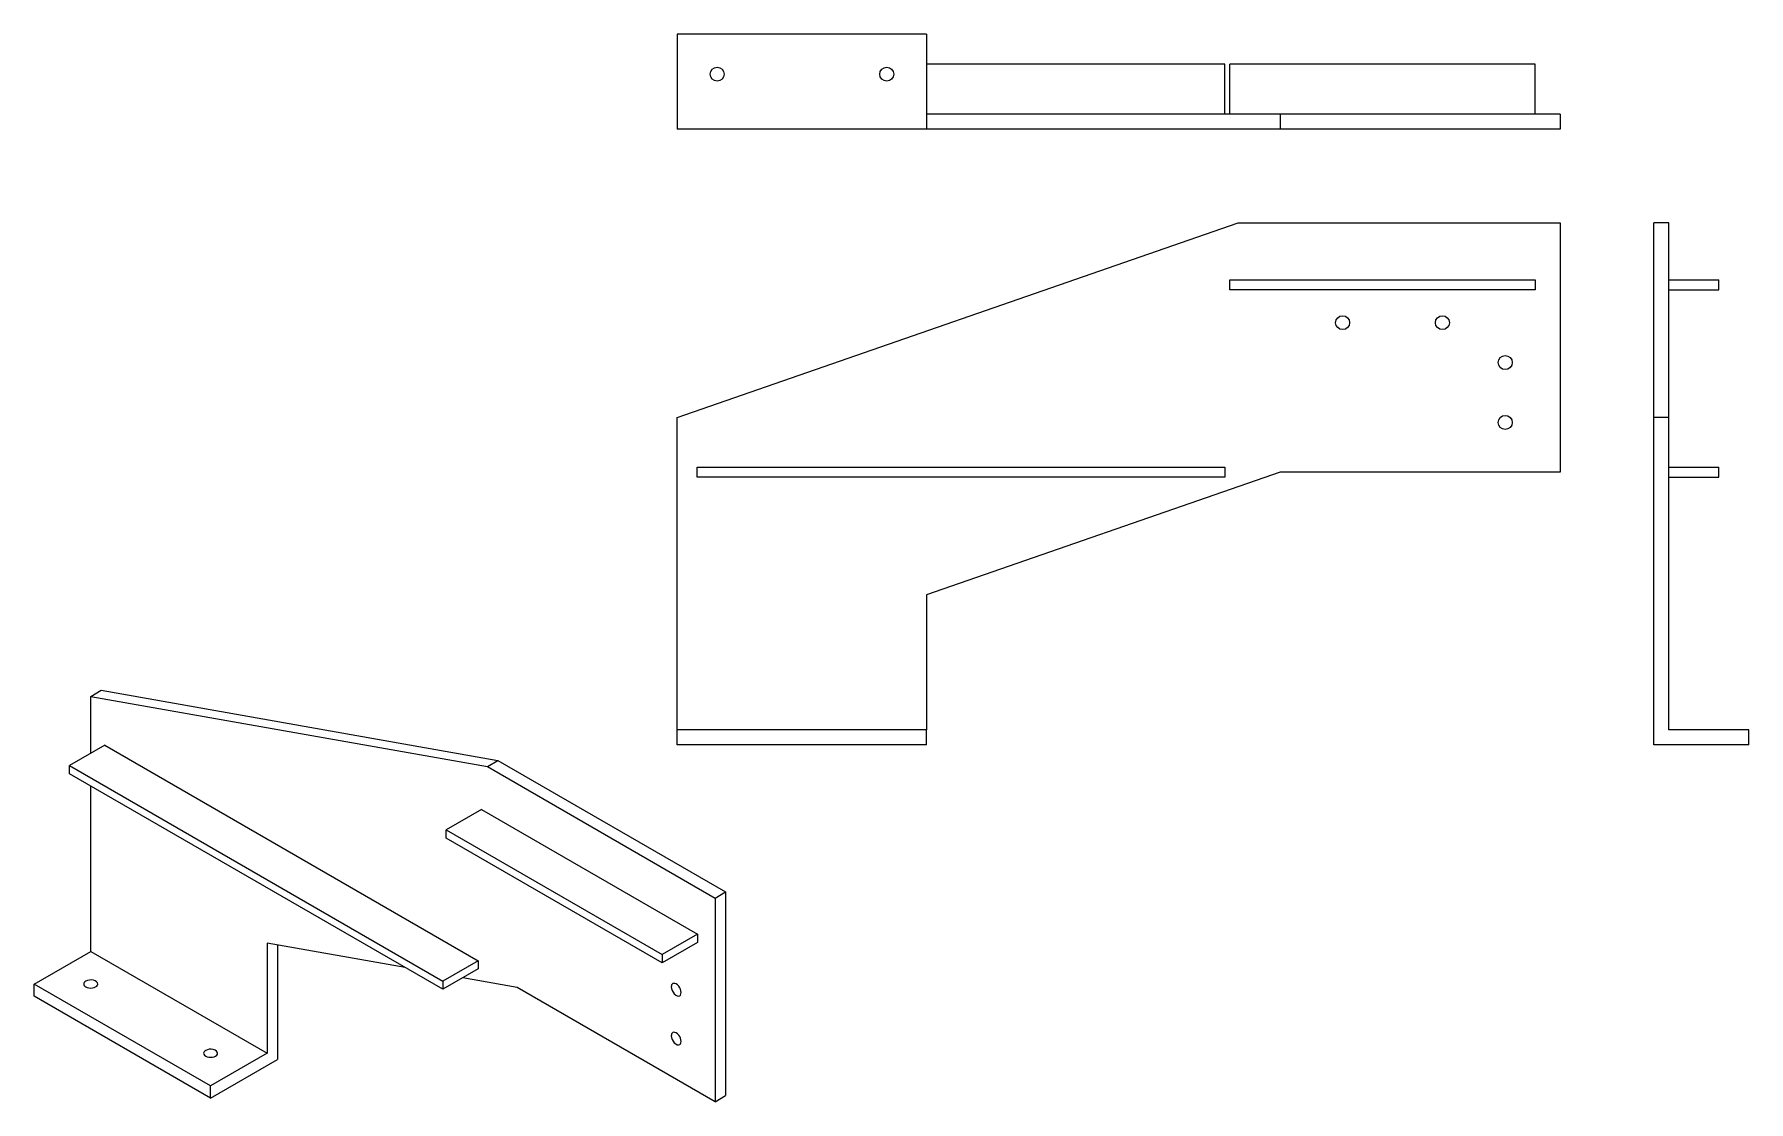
# Model space of a CAD drawing. Header units: millimetres. Extents: x -1038 to 681, y -462 to 608.
import ezdxf

# ---------------------------------------------------------------- set-up
doc = ezdxf.new("R2010")
doc.units = ezdxf.units.MM
for name, color, linetype in [('ProjItem163', 7, 'CONTINUOUS'), ('ProjItem164', 7, 'CONTINUOUS'), ('ProjItem165', 7, 'CONTINUOUS'), ('ProjItem167', 7, 'CONTINUOUS')]:
    doc.layers.add(name, color=color, linetype=linetype)

msp = doc.modelspace()

# ---------------------------------------------------------------- linework, layer by layer
at = {"layer": 'ProjItem163'}
for p, q in [((-393.406, 224.124), (168.892, 419.088)), ((168.892, 419.088), (491.594, 419.088)), ((491.594, 419.088), (491.594, 169.088)), ((160.594, 352.159), (160.594, 362.159)), ((160.594, 362.159), (466.594, 362.159)), ((466.594, 362.159), (466.594, 352.159)), ((466.594, 352.159), (160.594, 352.159)), ((-393.406, -88.912), (-393.406, 224.124)), ((-373.406, 164.124), (-373.406, 174.124)), ((-373.406, 174.124), (155.668, 174.124)), ((155.668, 174.124), (155.668, 164.124)), ((155.668, 164.124), (-373.406, 164.124)), ((211.003, 169.088), (-143.406, 46.205)), ((491.594, 169.088), (211.003, 169.088)), ((-143.406, 46.205), (-143.406, -88.912)), ((-393.406, -103.912), (-393.406, -88.912)), ((-143.406, -88.912), (-393.406, -88.912)), ((-143.406, -103.912), (-143.406, -88.912)), ((-143.406, -103.912), (-393.406, -103.912))]:
    msp.add_line(p, q, dxfattribs=at)
for centre in [(273.594, 319.088), (373.594, 319.088), (436.594, 279.088), (436.594, 219.088)]:
    msp.add_circle(centre, 7, dxfattribs=at)
at = {"layer": 'ProjItem164'}
for p, q in [((-981.326, -55.551), (-970.719, -49.427)), ((-970.719, -49.427), (-573.114, -119.797)), ((-981.326, -112.706), (-981.326, -55.551)), ((-981.326, -55.551), (-583.721, -125.921)), ((-967.184, -104.541), (-1002.54, -124.953)), ((-967.184, -104.541), (-593.072, -320.535)), ((-583.721, -125.921), (-573.114, -119.797)), ((-573.114, -119.797), (-344.93, -251.539)), ((-1002.54, -133.118), (-1002.54, -124.953)), ((-1002.54, -124.953), (-628.427, -340.947)), ((-628.427, -349.112), (-1002.54, -133.118)), ((-583.721, -125.921), (-355.536, -257.663)), ((-981.326, -311.144), (-981.326, -145.366)), ((-589.589, -169.015), (-624.944, -189.427)), ((-589.589, -169.015), (-373.214, -293.939)), ((-624.944, -197.592), (-624.944, -189.427)), ((-624.944, -189.427), (-408.569, -314.351)), ((-408.569, -322.516), (-624.944, -197.592)), ((-355.536, -257.663), (-344.93, -251.539)), ((-355.536, -257.663), (-355.536, -461.787)), ((-344.93, -251.539), (-344.93, -455.663)), ((-804.549, -302.883), (-804.549, -413.206)), ((-666.037, -327.398), (-804.549, -302.883)), ((-793.943, -304.761), (-793.943, -419.329)), ((-373.214, -293.939), (-408.569, -314.351)), ((-373.214, -302.104), (-408.569, -322.516)), ((-373.214, -293.939), (-373.214, -302.104)), ((-1037.89, -343.803), (-981.326, -311.144)), ((-981.326, -311.144), (-804.549, -413.206)), ((-593.072, -320.535), (-628.427, -340.947)), ((-593.072, -320.535), (-593.072, -328.7)), ((-408.569, -314.351), (-408.569, -322.516)), ((-593.072, -328.7), (-628.427, -349.112)), ((-628.427, -340.947), (-628.427, -349.112)), ((-553.944, -347.237), (-608.465, -337.587)), ((-1037.89, -356.051), (-1037.89, -343.803)), ((-861.118, -445.865), (-1037.89, -343.803)), ((-861.118, -458.113), (-1037.89, -356.051)), ((-355.536, -461.787), (-553.944, -347.237)), ((-804.549, -413.206), (-861.118, -445.865)), ((-861.118, -458.113), (-793.943, -419.329)), ((-861.118, -458.113), (-861.118, -445.865)), ((-355.536, -461.787), (-344.93, -455.663))]:
    msp.add_line(p, q, dxfattribs=at)
for centre, major_axis, start_param, end_param in [((-981.326, -343.803), (-7, 0), -0.785398, 0), ((-981.326, -343.803), (-7, 0), -3.14159, -0.785398), ((-394.427, -349.519), (-3.5, 6.062), 0, 0.785398), ((-394.427, -349.519), (-3.5, 6.062), 3.14159, 6.28319), ((-981.326, -343.803), (-7, 0), 0, -3.14159), ((-394.427, -349.519), (-3.5, 6.062), 0.785398, 3.14159), ((-394.427, -398.509), (-3.5, 6.062), 0, 0.785398), ((-394.427, -398.509), (-3.5, 6.062), 3.14159, 6.28319), ((-861.118, -413.206), (-7, 0), -0.785398, 0), ((-861.118, -413.206), (-7, 0), -3.14159, -0.785398), ((-394.427, -398.509), (-3.5, 6.062), 0.785398, 3.14159), ((-861.118, -413.206), (-7, 0), 0, -3.14159)]:
    msp.add_ellipse(centre, major_axis=major_axis, ratio=0.57735, start_param=start_param, end_param=end_param, dxfattribs=at)
at = {"layer": 'ProjItem165'}
for p, q in [((585.648, 224.124), (585.648, 419.088)), ((600.648, 419.088), (585.648, 419.088)), ((600.648, 224.124), (600.648, 419.088)), ((600.648, 362.159), (650.648, 362.159)), ((650.648, 352.159), (650.648, 362.159)), ((600.648, 352.159), (650.648, 352.159)), ((600.648, 224.124), (585.648, 224.124)), ((585.648, -103.912), (585.648, 224.124)), ((600.648, -88.912), (600.648, 224.124)), ((600.648, 174.124), (650.648, 174.124)), ((650.648, 164.124), (650.648, 174.124)), ((600.648, 164.124), (650.648, 164.124)), ((680.648, -88.912), (600.648, -88.912)), ((680.648, -103.912), (680.648, -88.912)), ((680.648, -103.912), (585.648, -103.912))]:
    msp.add_line(p, q, dxfattribs=at)
at = {"layer": 'ProjItem167'}
for p, q in [((-143.406, 608.143), (-393.406, 608.143)), ((-393.406, 608.143), (-393.406, 513.143)), ((-143.406, 608.143), (-143.406, 513.143)), ((155.668, 578.143), (-143.406, 578.143)), ((155.668, 528.143), (155.668, 578.143)), ((160.594, 528.143), (160.594, 578.143)), ((466.594, 578.143), (160.594, 578.143)), ((466.594, 528.143), (466.594, 578.143)), ((211.003, 528.143), (-143.406, 528.143)), ((211.003, 528.143), (211.003, 513.143)), ((491.594, 528.143), (211.003, 528.143)), ((491.594, 528.143), (491.594, 513.143)), ((-143.406, 513.143), (-393.406, 513.143)), ((211.003, 513.143), (-143.406, 513.143)), ((491.594, 513.143), (211.003, 513.143))]:
    msp.add_line(p, q, dxfattribs=at)
for centre in [(-353.406, 568.143), (-183.406, 568.143)]:
    msp.add_circle(centre, 7, dxfattribs=at)

doc.saveas('drawing.dxf')
